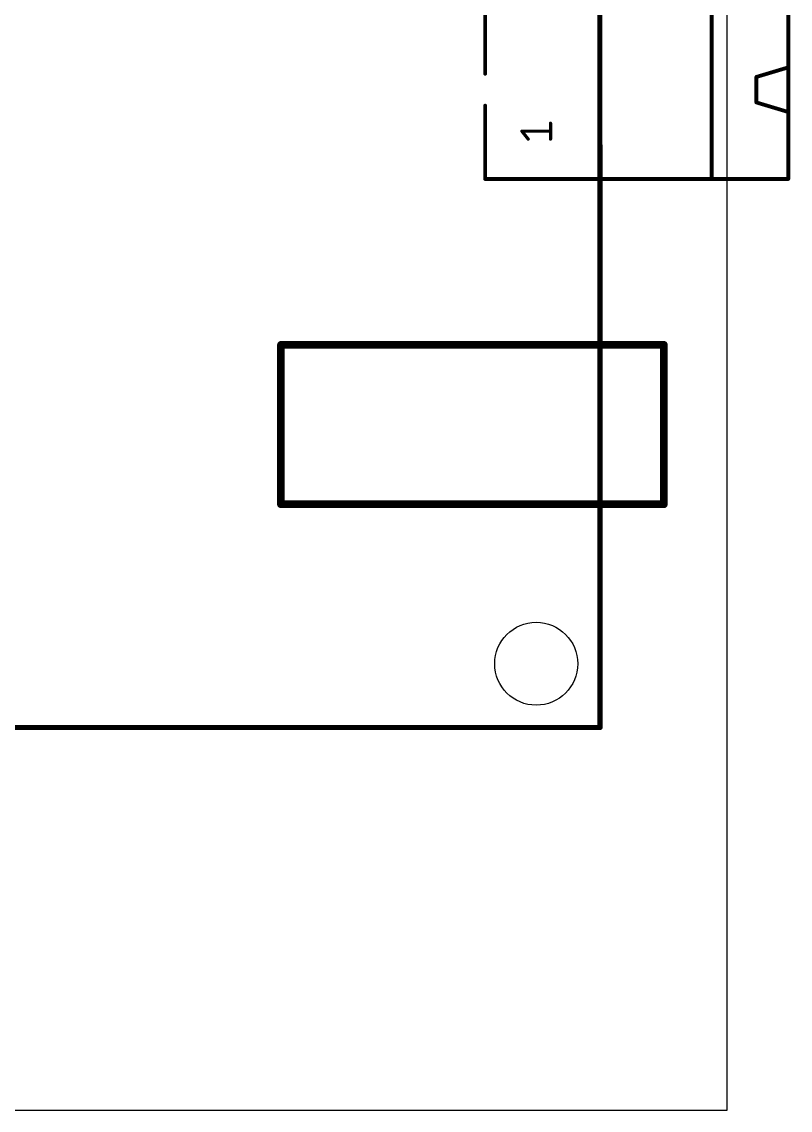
# Model space of a CAD drawing. Extents: x -9 to 239, y 3 to 146.
# Drawn here: x 208.13 to 238.71, y 2.54 to 45.89 of the extents above; entities that cross this region are included whole.
import ezdxf

# ---------------------------------------------------------------- set-up
doc = ezdxf.new("R2010")
doc.units = 0
doc.layers.add('20', color=53, linetype='CONTINUOUS')
doc.layers.add('21', color=40, linetype='CONTINUOUS')

msp = doc.modelspace()

# ---------------------------------------------------------------- linework, layer by layer
at = {"layer": '20'}
for p, q in [((236.2, 2.54), (236.2, 143.18)), ((-7.62, 2.54), (236.2, 2.54))]:
    msp.add_line(p, q, dxfattribs=at)
msp.add_circle((228.6, 20.32), 1.651, dxfattribs=at)
at = {"layer": '21'}
for points, const_width in [([(231.14, 17.78), (231.13, 81.28)], 0.2032), ([(235.585, 39.624), (235.585, 72.136)], 0.1524), ([(226.568, 43.815), (226.568, 47.625)], 0.1524), ([(238.633, 44.069), (238.633, 47.371)], 0.1524), ([(238.633, 44.069), (237.363, 43.688)], 0.1524), ([(238.633, 42.291), (238.633, 44.069)], 0.1524), ([(237.363, 43.688), (237.363, 42.672)], 0.1524), ([(226.568, 39.624), (226.568, 42.545)], 0.1524), ([(238.633, 42.291), (237.363, 42.672)], 0.1524), ([(238.633, 39.624), (238.633, 42.291)], 0.1524), ([(229.1715, 41.2115), (229.1715, 41.8465)], 0.127), ([(228.2825, 41.2115), (228.0285, 41.529)], 0.127), ([(228.0285, 41.529), (229.1715, 41.529)], 0.127), ([(226.568, 39.624), (235.585, 39.624)], 0.1524), ([(235.585, 39.624), (238.633, 39.624)], 0.1524), ([(218.44, 26.67), (218.44, 33.02)], 0.3048), ([(218.44, 33.02), (233.68, 33.02)], 0.3048), ([(233.68, 33.02), (233.68, 26.67)], 0.3048), ([(233.68, 26.67), (218.44, 26.67)], 0.3048), ([(172.72, 17.78), (231.14, 17.78)], 0.2032)]:
    msp.add_lwpolyline(points, dxfattribs=dict(at, const_width=const_width))
for points, const_width in [([(226.5299, 43.815, 1), (226.6061, 43.815)], 0.0762), ([(238.6711, 44.069, 1), (238.5949, 44.069)], 0.0762), ([(238.5949, 44.069, 1), (238.6711, 44.069)], 0.0762), ([(238.6439, 44.0325, 1), (238.6221, 44.1055)], 0.0762), ([(237.4011, 43.688, 1), (237.3249, 43.688)], 0.0762), ([(237.3521, 43.7245, 1), (237.3739, 43.6515)], 0.0762), ([(226.6061, 42.545, 1), (226.5299, 42.545)], 0.0762), ([(237.3739, 42.7085, 1), (237.3521, 42.6355)], 0.0762), ([(237.3249, 42.672, 1), (237.4011, 42.672)], 0.0762), ([(238.6711, 42.291, 1), (238.5949, 42.291)], 0.0762), ([(238.5949, 42.291, 1), (238.6711, 42.291)], 0.0762), ([(238.6221, 42.2545, 1), (238.6439, 42.3275)], 0.0762), ([(229.2032, 41.8465, 1), (229.1398, 41.8465)], 0.0635), ([(228.0285, 41.5608, 1), (228.0285, 41.4973)], 0.0635), ([(228.0533, 41.5488, 1), (228.0037, 41.5092)], 0.0635), ([(228.2577, 41.1917, 1), (228.3073, 41.2313)], 0.0635), ([(229.1398, 41.2115, 1), (229.2032, 41.2115)], 0.0635), ([(229.1715, 41.4973, 1), (229.1715, 41.5608)], 0.0635), ([(226.568, 39.6621, 1), (226.568, 39.5859)], 0.0762), ([(226.5299, 39.624, 1), (226.6061, 39.624)], 0.0762), ([(235.585, 39.6621, 1), (235.585, 39.5859)], 0.0762), ([(235.5469, 39.624, 1), (235.6231, 39.624)], 0.0762), ([(235.585, 39.5859, 1), (235.585, 39.6621)], 0.0762), ([(238.5949, 39.624, 1), (238.6711, 39.624)], 0.0762), ([(238.633, 39.5859, 1), (238.633, 39.6621)], 0.0762), ([(218.5162, 33.02, 1), (218.3638, 33.02)], 0.1524), ([(218.44, 33.0962, 1), (218.44, 32.9438)], 0.1524), ([(233.7562, 33.02, 1), (233.6038, 33.02)], 0.1524), ([(233.68, 32.9438, 1), (233.68, 33.0962)], 0.1524), ([(218.44, 26.7462, 1), (218.44, 26.5938)], 0.1524), ([(218.3638, 26.67, 1), (218.5162, 26.67)], 0.1524), ([(233.6038, 26.67, 1), (233.7562, 26.67)], 0.1524), ([(233.68, 26.5938, 1), (233.68, 26.7462)], 0.1524), ([(231.0892, 17.78, 1), (231.1908, 17.78)], 0.1016), ([(231.14, 17.7292, 1), (231.14, 17.8308)], 0.1016)]:
    msp.add_lwpolyline(points, format="xyb", dxfattribs=dict(at, const_width=const_width))

doc.saveas('drawing.dxf')
